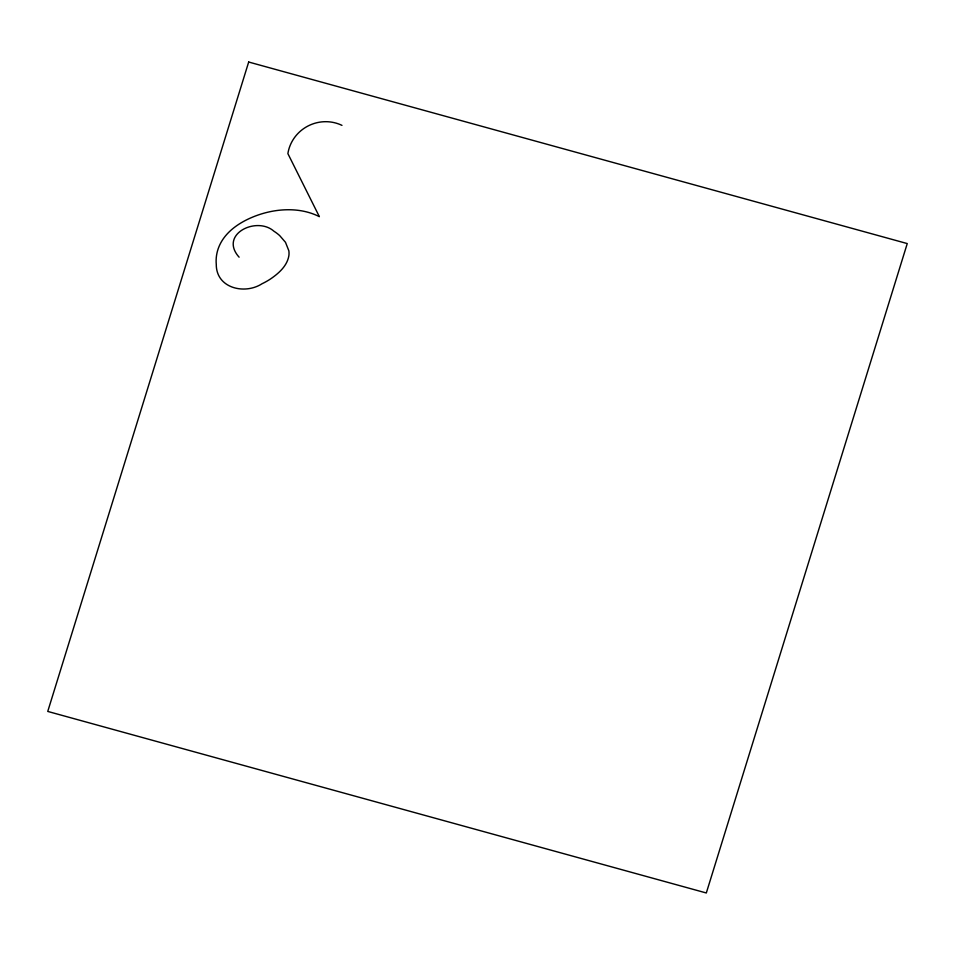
<?xml version="1.0" encoding="UTF-8"?>
<svg xmlns="http://www.w3.org/2000/svg" width="955" height="955" viewBox="0 0 955 955"><rect width="100%" height="100%" fill="white"/><g stroke="black" fill="none" stroke-linecap="round" stroke-linejoin="round"><path stroke-width="1.43" d="M239.108 257.182C218.647 234.321 256.644 215.854 273.93 231.229A43.441 42.092 -24.2 0 1 279.72 235.634L285.485 242.307L288.84 250.759A18.491 17.918 -24.2 0 1 288.864 255.761C287.133 266.003 278.669 273.381 270.516 278.967A66.778 64.701 -24.2 0 1 262.04 283.742C244.814 294.928 216.176 288.35 216.272 264.404A39.012 37.794 -24.2 0 1 218.289 248.455C224.091 232.208 239.681 222.073 255.092 216.117A96.085 93.101 -24.2 0 1 272.127 211.282C287.909 208.357 304.872 209.3 319.364 216.666L287.885 153.624A37.579 36.409 -24.2 0 1 341.974 125.368M248.682 62.027L47.75 711.427L706.318 892.973L907.25 243.573L248.682 62.027"/></g></svg>
